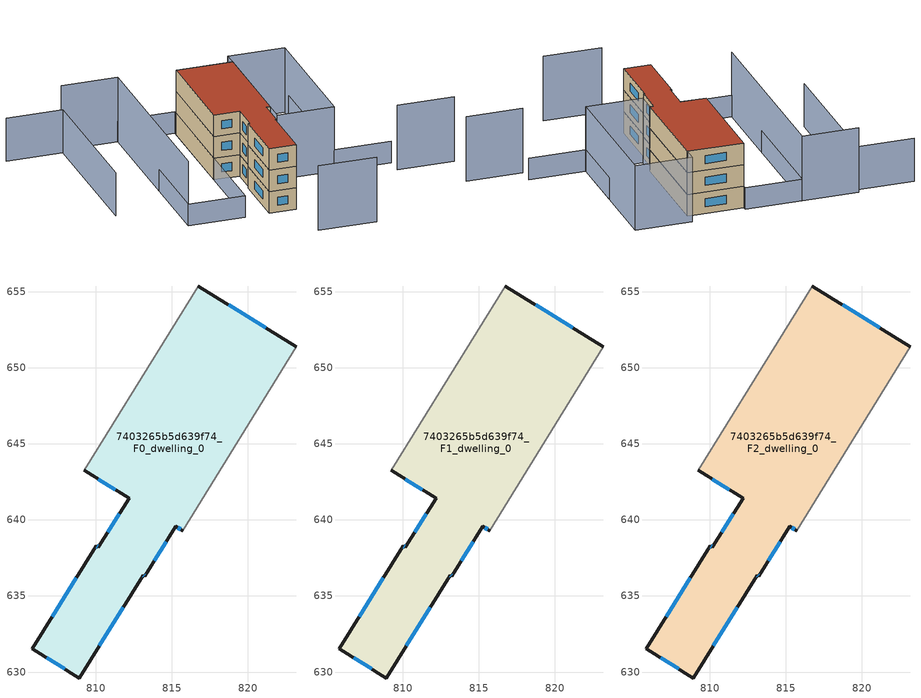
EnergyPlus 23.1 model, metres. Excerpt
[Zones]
7403265b5d639f74_F0_dwelling_0
 floor ground (EU_floor_Construction): 823.18,651.37 815.71,639.29 815.25,639.57 813.22,636.3 813.12,636.37 808.91,629.61 805.82,631.53 810.02,638.29 810.17,638.19 812.18,641.42 809.25,643.24 816.75,655.37 z0
 wall outside (EU_wall_Construction): 809.25,643.24 812.18,641.42 810.17,638.19 810.02,638.29 805.82,631.53 808.91,629.61 813.12,636.37 813.22,636.3 815.25,639.57 815.71,639.29 / 823.18,651.37 816.75,655.37 z0:3
 wall adiabatic (EU_wall_Construction): 816.75,655.37 809.25,643.24 / 815.71,639.29 823.18,651.37 z0:3
 window (EU_Window_Construction): 810.22,631.71 811.81,634.26 / 806.78,630.93 807.95,630.2 / 808.71,636.19 807.13,633.64 / 810.13,638.22 810.07,638.26 / 811.56,640.41 810.8,639.2 / 810.16,642.68 811.27,641.99 / 821.17,652.62 818.75,654.12 / 815.39,639.48 815.57,639.38 / 813.85,637.32 814.62,638.55 / 813.15,636.35 813.19,636.32 z0.93:2.07
7403265b5d639f74_F1_dwelling_0
 floor to 7403265b5d639f74_F0_dwelling_0 (EU_floor_Construction): 823.18,651.37 815.71,639.29 815.25,639.57 813.22,636.3 813.12,636.37 808.91,629.61 805.82,631.53 810.02,638.29 810.17,638.19 812.18,641.42 809.25,643.24 816.75,655.37 z3
 wall outside (EU_wall_Construction): 809.25,643.24 812.18,641.42 810.17,638.19 810.02,638.29 805.82,631.53 808.91,629.61 813.12,636.37 813.22,636.3 815.25,639.57 815.71,639.29 / 823.18,651.37 816.75,655.37 z3:6
 wall adiabatic (EU_wall_Construction): 816.75,655.37 809.25,643.24 / 815.71,639.29 823.18,651.37 z3:6
 window (EU_Window_Construction): 810.22,631.71 811.81,634.26 / 806.78,630.93 807.95,630.2 / 808.71,636.19 807.13,633.64 / 810.13,638.22 810.07,638.26 / 811.56,640.41 810.8,639.2 / 810.16,642.68 811.27,641.99 / 821.17,652.62 818.75,654.12 / 815.39,639.48 815.57,639.38 / 813.85,637.32 814.62,638.55 / 813.15,636.35 813.19,636.32 z3.93:5.07
7403265b5d639f74_F2_dwelling_0
 floor to 7403265b5d639f74_F1_dwelling_0 (EU_floor_Construction): 823.18,651.37 815.71,639.29 815.25,639.57 813.22,636.3 813.12,636.37 808.91,629.61 805.82,631.53 810.02,638.29 810.17,638.19 812.18,641.42 809.25,643.24 816.75,655.37 z6
 wall outside (EU_wall_Construction): 809.25,643.24 812.18,641.42 810.17,638.19 810.02,638.29 805.82,631.53 808.91,629.61 813.12,636.37 813.22,636.3 815.25,639.57 815.71,639.29 / 823.18,651.37 816.75,655.37 z6:9
 wall adiabatic (EU_wall_Construction): 816.75,655.37 809.25,643.24 / 815.71,639.29 823.18,651.37 z6:9
 window (EU_Window_Construction): 810.22,631.71 811.81,634.26 / 806.78,630.93 807.95,630.2 / 808.71,636.19 807.13,633.64 / 810.13,638.22 810.07,638.26 / 811.56,640.41 810.8,639.2 / 810.16,642.68 811.27,641.99 / 821.17,652.62 818.75,654.12 / 815.39,639.48 815.57,639.38 / 813.85,637.32 814.62,638.55 / 813.15,636.35 813.19,636.32 z6.93:8.07
 roof outside (EU_roof_Construction): 813.22,636.3 815.25,639.57 815.71,639.29 823.18,651.37 816.75,655.37 809.25,643.24 812.18,641.42 810.17,638.19 810.02,638.29 805.82,631.53 808.91,629.61 813.12,636.37 z9
shading: 805.69,623.5 812.36,619.38 / 832.53,623.04 826.05,627.04 / 804.05,663.8 810.52,659.79 / 810.52,659.79 796.53,637.16 / 830.64,648.96 820.74,632.95 / 820.74,632.95 814.26,636.96 / 814.26,636.96 824.16,652.96 / 824.16,652.96 830.64,648.96 z0:9; 827.22,628.94 820.74,632.95 / 820.74,632.95 829.76,647.53 / 817,655.78 803,633.15 / 803,633.15 796.52,637.15 / 796.52,637.15 810.52,659.79 / 810.52,659.79 817,655.78 z0:3; 797.19,667.2 803.67,663.19 / 803.67,663.19 793.12,646.13 z0:6
[Building]
EU S2 Campaign: North Axis=0; Terrain=City; Solar Distribution=FullExterior
[Site:Location]
Montreal-Trudeau.Intl.AP: Latitude=45.4667; Longitude=-73.75; Time Zone=-5; Elevation=36
[SizingPeriod:WeatherFileDays]
AnnualSizingPeriod: Begin Month=1; Begin Day of Month=1; End Month=12; End Day of Month=31; Day of Week for Start Day=Monday; Use Weather File Daylight Saving Period=No; Use Weather File Rain and Snow Indicators=No
[MATERIAL]
EU_InternalMass_Material: Roughness=MediumRough; Thickness=0.1; Conductivity=1; Density=1800; Specific Heat=900; Thermal Absorptance=0.9; Solar Absorptance=0.7; Visible Absorptance=0.7
[MATERIAL:NOMASS] Roughness=MediumRough; Thermal Absorptance=0.9; Solar Absorptance=0.7; Visible Absorptance=0.7
Name | Thermal Resistance
EU_wall_NoMass; EU_floor_NoMass | 1.36485
EU_roof_NoMass | 2.55992
[WINDOWMATERIAL:SIMPLEGLAZINGSYSTEM]
EU_Window_SimpleGlazing: UFactor=3.92339; Solar Heat Gain Coefficient=0.8; Visible Transmittance=0.8
[CONSTRUCTION]
EU_wall_Construction: EU_wall_NoMass
EU_roof_Construction: EU_roof_NoMass
EU_floor_Construction: EU_floor_NoMass
EU_Window_Construction: EU_Window_SimpleGlazing
EU_InternalMass_Construction: EU_InternalMass_Material
[ZONE] Type=1; Multiplier=1; Ceiling Height=autocalculate; Floor Area=autocalculate; Part of Total Floor Area=Yes
Name | Volume
7403265b5d639f74_F0_dwelling_0 | 451.657
7403265b5d639f74_F1_dwelling_0; 7403265b5d639f74_F2_dwelling_0 | 451.656
[INTERNALMASS] Construction=EU_InternalMass_Construction; Surface Area=150.552
Name | Zone or ZoneList
7403265b5d639f74_F0_dwelling_0_EU_InternalMass | 7403265b5d639f74_F0_dwelling_0
7403265b5d639f74_F1_dwelling_0_EU_InternalMass | 7403265b5d639f74_F1_dwelling_0
7403265b5d639f74_F2_dwelling_0_EU_InternalMass | 7403265b5d639f74_F2_dwelling_0
[OTHEREQUIPMENT] Fuel Type=Electricity; Design Level Calculation Method=Watts/Area; Power per Zone Floor Area=1; Fraction Latent=0; Fraction Radiant=0; Fraction Lost=0; Carbon Dioxide Generation Rate=0; EndUse Subcategory=EU_Step8_InternalGains
Name | Zone or ZoneList or Space or SpaceList | Schedule
EU_Step8_InternalGain_7403265b5d639f74_F0_dwelling_0_f000 | 7403265b5d639f74_F0_dwelling_0 | EU_Step8_GainSchedule_7403265b5d639f74_F0_dwelling_0_f000
EU_Step8_InternalGain_7403265b5d639f74_F1_dwelling_0_f000 | 7403265b5d639f74_F1_dwelling_0 | EU_Step8_GainSchedule_7403265b5d639f74_F1_dwelling_0_f000
EU_Step8_InternalGain_7403265b5d639f74_F2_dwelling_0_f000 | 7403265b5d639f74_F2_dwelling_0 | EU_Step8_GainSchedule_7403265b5d639f74_F2_dwelling_0_f000
[ZONEVENTILATION:DESIGNFLOWRATE] Schedule=EU_AlwaysOn; Design Flow Rate Calculation Method=AirChanges/Hour; Air Changes per Hour=0.860309; Ventilation Type=Natural; Fan Pressure Rise=0; Fan Total Efficiency=1; Constant Term Coefficient=1; Temperature Term Coefficient=0; Velocity Term Coefficient=0; Velocity Squared Term Coefficient=0; Minimum Indoor Temperature=-100; Maximum Indoor Temperature=100; Delta Temperature=-100; Minimum Outdoor Temperature=-100; Maximum Outdoor Temperature=100; Maximum Wind Speed=40
Name | Zone or ZoneList or Space or SpaceList
EU_ConstantAir_7403265b5d639f74_F0_dwelling_0 | 7403265b5d639f74_F0_dwelling_0
EU_ConstantAir_7403265b5d639f74_F1_dwelling_0 | 7403265b5d639f74_F1_dwelling_0
EU_ConstantAir_7403265b5d639f74_F2_dwelling_0 | 7403265b5d639f74_F2_dwelling_0
[HVACTEMPLATE:THERMOSTAT] Constant Heating Setpoint=20; Constant Cooling Setpoint=50
EU_HeatOnly_7403265b5d639f74_F0_dwelling_0; EU_HeatOnly_7403265b5d639f74_F1_dwelling_0; EU_HeatOnly_7403265b5d639f74_F2_dwelling_0
[HVACTEMPLATE:ZONE:IDEALLOADSAIRSYSTEM] System Availability Schedule=EU_AlwaysOn; Maximum Heating Supply Air Temperature=50; Minimum Cooling Supply Air Temperature=13; Maximum Heating Supply Air Humidity Ratio=0.0156; Minimum Cooling Supply Air Humidity Ratio=0.0077; Heating Limit=NoLimit; Cooling Limit=NoLimit; Heating Availability Schedule=EU_AlwaysOn; Cooling Availability Schedule=EU_CoolingOff; Dehumidification Control Type=ConstantSensibleHeatRatio; Cooling Sensible Heat Ratio=0.7; Dehumidification Setpoint=60; Humidification Control Type=None; Humidification Setpoint=30; Outdoor Air Method=None; Outdoor Air Flow Rate per Person=0.00944; Outdoor Air Flow Rate per Zone Floor Area=0; Outdoor Air Flow Rate per Zone=0; Demand Controlled Ventilation Type=None; Outdoor Air Economizer Type=NoEconomizer; Heat Recovery Type=None; Sensible Heat Recovery Effectiveness=0.7; Latent Heat Recovery Effectiveness=0.65
Name | Template Thermostat
7403265b5d639f74_F0_dwelling_0 | EU_HeatOnly_7403265b5d639f74_F0_dwelling_0
7403265b5d639f74_F1_dwelling_0 | EU_HeatOnly_7403265b5d639f74_F1_dwelling_0
7403265b5d639f74_F2_dwelling_0 | EU_HeatOnly_7403265b5d639f74_F2_dwelling_0
[SIZING:ZONE] Zone Cooling Design Supply Air Temperature Input Method=SupplyAirTemperature; Zone Cooling Design Supply Air Temperature=13; Zone Heating Design Supply Air Temperature Input Method=SupplyAirTemperature; Zone Heating Design Supply Air Temperature=50; Zone Cooling Design Supply Air Humidity Ratio=0.008; Zone Heating Design Supply Air Humidity Ratio=0.008; Cooling Design Air Flow Method=DesignDay; Cooling Design Air Flow Rate=0; Cooling Minimum Air Flow per Zone Floor Area=0.000762; Cooling Minimum Air Flow=0; Cooling Minimum Air Flow Fraction=0.2; Heating Design Air Flow Method=DesignDay; Heating Design Air Flow Rate=0; Heating Maximum Air Flow per Zone Floor Area=0.002032; Heating Maximum Air Flow=0.141576; Heating Maximum Air Flow Fraction=0.3; Account for Dedicated Outdoor Air System=No; Dedicated Outdoor Air System Control Strategy=NeutralSupplyAir; Dedicated Outdoor Air Low Setpoint Temperature for Design=autosize; Dedicated Outdoor Air High Setpoint Temperature for Design=autosize; Zone Load Sizing Method=Sensible Load Only No Latent Load; Zone Latent Cooling Design Supply Air Humidity Ratio Input Method=HumidityRatioDifference; Zone Cooling Design Supply Air Humidity Ratio Difference=0.005; Zone Latent Heating Design Supply Air Humidity Ratio Input Method=HumidityRatioDifference; Zone Humidification Design Supply Air Humidity Ratio Difference=0.005
7403265b5d639f74_F0_dwelling_0; 7403265b5d639f74_F1_dwelling_0; 7403265b5d639f74_F2_dwelling_0
[SCHEDULE:CONSTANT]
Name | Hourly Value
EU_AlwaysOn | 1
EU_CoolingOff | 0
[SCHEDULE:FILE] Column Number=1; Rows to Skip at Top=0; Number of Hours of Data=8760; Column Separator=Comma; Interpolate to Timestep=No; Minutes per Item=60; Adjust Schedule for Daylight Savings=Yes
Name | File
EU_Step8_GainSchedule_7403265b5d639f74_F0_dwelling_0_f000 | ../../schedules/7403265b5d639f74/7403265b5d639f74_F0_dwelling_0_f000_gain.csv
EU_Step8_GainSchedule_7403265b5d639f74_F1_dwelling_0_f000 | ../../schedules/7403265b5d639f74/7403265b5d639f74_F1_dwelling_0_f000_gain.csv
EU_Step8_GainSchedule_7403265b5d639f74_F2_dwelling_0_f000 | ../../schedules/7403265b5d639f74/7403265b5d639f74_F2_dwelling_0_f000_gain.csv
